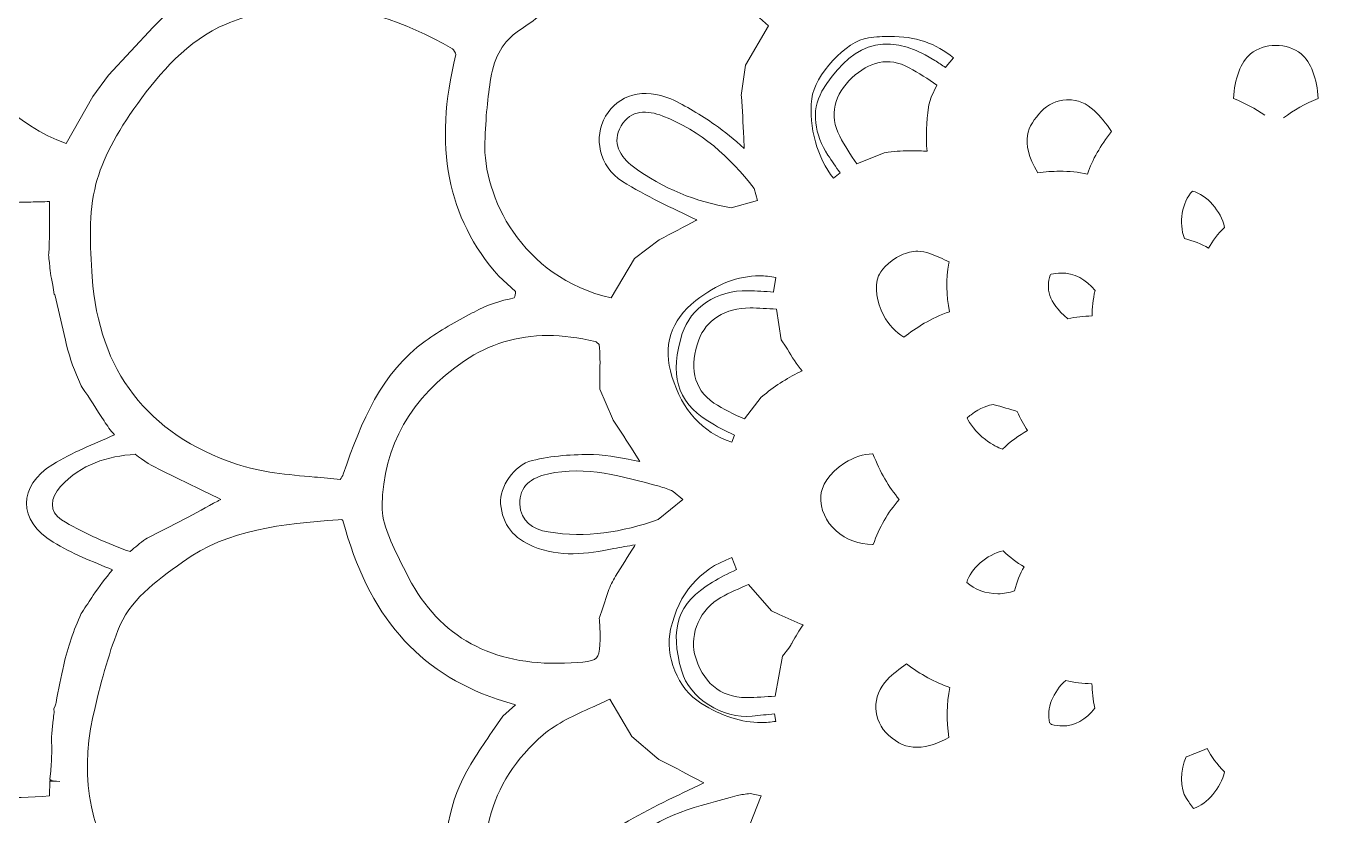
# Model space of a CAD drawing. Extents: x 12 to 8996, y -931 to -69.
# Drawn here: x 4804.4 to 5086.9, y -524.8 to -353.2 of the extents above; entities that cross this region are included whole.
import ezdxf

# ---------------------------------------------------------------- set-up
doc = ezdxf.new("R2010")
doc.units = 0
doc.header["$MEASUREMENT"] = 0
doc.layers.add('Layer 1', color=7, linetype='Continuous')

msp = doc.modelspace()

# ---------------------------------------------------------------- linework, layer by layer
at = {"layer": 'Layer 1', "lineweight": 0}
for points, knots in [([(5491.1, -136.52), (5449.12, -92.73), (5390.98, -68.61), (5327.41, -68.61), (5271.01, -68.61), (5214.99, -87.62), (5169.65, -122.14), (5122.88, -157.75), (5090.64, -207.02), (5076, -265.08), (5061.36, -207.03), (5029.12, -157.77), (4982.34, -122.15), (4937.01, -87.64), (4880.98, -68.62), (4824.59, -68.61), (4824.59, -68.61), (4824.54, -68.61), (4824.54, -68.61), (4760.99, -68.61), (4702.87, -92.72), (4660.89, -136.51), (4612.95, -186.52), (4587.61, -260.36), (4587.61, -350.03), (4587.61, -422.61), (4613.29, -498.34), (4663.94, -575.11), (4704.37, -636.41), (4760.73, -698.52), (4831.45, -759.71), (4951.78, -863.84), (5073.71, -930.15), (5074.92, -930.81), (5074.92, -930.81), (5076, -931.39), (5076, -931.39), (5076, -931.39), (5077.07, -930.81), (5077.07, -930.81), (5078.29, -930.15), (5200.22, -863.84), (5320.55, -759.71), (5391.27, -698.52), (5447.63, -636.41), (5488.06, -575.11), (5538.71, -498.34), (5564.39, -422.61), (5564.39, -350.03), (5564.39, -260.37), (5539.05, -186.54), (5491.1, -136.52)], [0, 0, 0, 0, 1, 1, 1, 2, 2, 2, 3, 3, 3, 4, 4, 4, 5, 5, 5, 6, 6, 6, 7, 7, 7, 8, 8, 8, 9, 9, 9, 10, 10, 10, 11, 11, 11, 12, 12, 12, 13, 13, 13, 14, 14, 14, 15, 15, 15, 16, 16, 16, 17, 17, 17, 17]), ([(4871.59, -277.36), (4871.59, -277.36), (4869.45, -281.87), (4869.45, -281.87), (4869.45, -281.87), (4864.27, -299.13), (4864.27, -299.13), (4864.27, -299.13), (4863.25, -303.63), (4863.25, -303.63), (4863.25, -303.63), (4864.38, -318.36), (4864.38, -318.36), (4864.38, -318.36), (4864.41, -318.43), (4864.41, -318.43), (4861.37, -317.73), (4858.32, -316.96), (4855.21, -316.64), (4852.46, -316.36), (4849.49, -316.63), (4846.81, -317.35), (4840.98, -318.9), (4838.28, -323.65), (4840.8, -329.18), (4842.92, -333.82), (4846.42, -337.85), (4849.43, -342.06), (4849.59, -342.28), (4849.8, -342.48), (4850.02, -342.67), (4848.51, -343.19), (4847.01, -343.79), (4845.6, -344.54), (4843.33, -345.73), (4841.2, -346.85), (4839.03, -347.9), (4839.03, -347.9), (4837.04, -349.21), (4837.04, -349.21), (4835.22, -350.43), (4833.54, -351.87), (4832.04, -353.48), (4832.04, -353.48), (4822.34, -363.95), (4822.34, -363.95), (4822.34, -363.95), (4818.95, -368.56), (4818.95, -368.56), (4818.95, -368.56), (4813.13, -378.82), (4813.13, -378.82), (4791.7, -370.84), (4776.5, -343.1), (4777.57, -323.65), (4777.97, -316.32), (4778.68, -308.78), (4779.3, -302.13), (4780.24, -291.94), (4785.24, -283.33), (4794.57, -275.79), (4804.22, -268), (4816.04, -259.72), (4830.57, -257.35), (4835.28, -256.59), (4839.73, -256.2), (4843.95, -256.2), (4857, -256.2), (4867.88, -259.89), (4877.48, -267.47), (4877.48, -267.47), (4871.59, -277.36), (4871.59, -277.36)], [0, 0, 0, 0, 1, 1, 1, 2, 2, 2, 3, 3, 3, 4, 4, 4, 5, 5, 5, 6, 6, 6, 7, 7, 7, 8, 8, 8, 9, 9, 9, 10, 10, 10, 11, 11, 11, 12, 12, 12, 13, 13, 13, 14, 14, 14, 15, 15, 15, 16, 16, 16, 17, 17, 17, 18, 18, 18, 19, 19, 19, 20, 20, 20, 21, 21, 21, 22, 22, 22, 23, 23, 23, 24, 24, 24, 24]), ([(4960.77, -361.78), (4960.77, -361.78), (4959.85, -368.32), (4959.85, -368.32), (4959.85, -368.32), (4959.87, -368.57), (4959.87, -368.57), (4960.1, -371.45), (4960.23, -374.34), (4960.38, -377.55), (4960.38, -377.55), (4960.49, -379.84), (4960.49, -379.84), (4958.27, -377.96), (4956.24, -376.2), (4954.04, -374.67), (4951.03, -372.58), (4947.87, -370.59), (4944.53, -369.11), (4938.72, -366.54), (4933.04, -368.22), (4930.35, -372.86), (4927.71, -377.41), (4928.84, -383.77), (4934.01, -387.02), (4939.17, -390.25), (4944.75, -392.79), (4950.19, -395.41), (4950.19, -395.41), (4949.99, -395.52), (4949.99, -395.52), (4947.47, -396.87), (4944.75, -398.32), (4942.02, -399.72), (4942.02, -399.72), (4936.64, -403.81), (4936.64, -403.81), (4936.64, -403.81), (4931.58, -412.36), (4931.58, -412.36), (4911.98, -407.88), (4903.71, -390.09), (4904.13, -378.54), (4904.32, -373.09), (4904.74, -368.64), (4905.42, -364.54), (4906.19, -359.9), (4908.22, -356.45), (4911.45, -354.29), (4912.87, -353.34), (4914.26, -352.34), (4915.67, -351.34), (4919.7, -348.46), (4923.86, -345.48), (4928.26, -343.97), (4932.65, -342.46), (4936.87, -341.71), (4940.92, -341.71), (4949.08, -341.71), (4956.53, -344.77), (4963.17, -350.86), (4963.17, -350.86), (4965.77, -353.23), (4965.77, -353.23), (4965.77, -353.23), (4960.77, -361.78), (4960.77, -361.78)], [0, 0, 0, 0, 1, 1, 1, 2, 2, 2, 3, 3, 3, 4, 4, 4, 5, 5, 5, 6, 6, 6, 7, 7, 7, 8, 8, 8, 9, 9, 9, 10, 10, 10, 11, 11, 11, 12, 12, 12, 13, 13, 13, 14, 14, 14, 15, 15, 15, 16, 16, 16, 17, 17, 17, 18, 18, 18, 19, 19, 19, 20, 20, 20, 21, 21, 21, 22, 22, 22, 22]), ([(4819.63, -387.57), (4820.99, -382.32), (4823.96, -376.6), (4828.71, -370.06), (4833.47, -363.53), (4839.46, -356.37), (4847.91, -352.82), (4852.17, -351.03), (4856.59, -349.81), (4860.69, -349.3), (4862.67, -349.06), (4864.65, -348.93), (4866.63, -348.93), (4876.39, -348.93), (4886.23, -351.95), (4897.11, -358.21), (4897.36, -358.4), (4897.75, -359.09), (4897.82, -359.45), (4892.91, -379.47), (4895.88, -394.79), (4907.16, -407.66), (4907.16, -407.66), (4910.8, -410.93), (4910.8, -410.93), (4910.8, -411.43), (4910.69, -411.91), (4910.51, -412.36), (4907.47, -412.94), (4904.53, -413.95), (4901.77, -415.43), (4901.77, -415.43), (4901.4, -415.63), (4901.4, -415.63), (4897.79, -417.57), (4894.38, -419.4), (4891.18, -421.73), (4881.53, -428.77), (4877.4, -439), (4873.36, -450.67), (4873.23, -451.03), (4872.94, -451.51), (4872.7, -451.83), (4870.84, -451.63), (4868.97, -451.46), (4867.09, -451.3), (4861.35, -450.8), (4855.41, -450.28), (4850.14, -448.5), (4830.8, -441.96), (4820.25, -428.27), (4818.8, -407.81), (4818.32, -401.04), (4817.99, -393.9), (4819.63, -387.57)], [0, 0, 0, 0, 1, 1, 1, 2, 2, 2, 3, 3, 3, 4, 4, 4, 5, 5, 5, 6, 6, 6, 7, 7, 7, 8, 8, 8, 9, 9, 9, 10, 10, 10, 11, 11, 11, 12, 12, 12, 13, 13, 13, 14, 14, 14, 15, 15, 15, 16, 16, 16, 17, 17, 17, 18, 18, 18, 18]), ([(5004.33, -362.08), (5004.33, -362.08), (5004.23, -362.28), (5004.23, -362.28), (5003.47, -361.74), (5002.71, -361.21), (5001.93, -360.72), (4990.5, -353.47), (4982.92, -358.12), (4977.38, -367.44), (4974.87, -371.67), (4975.87, -376.96), (4978.66, -381.29), (4979.51, -382.6), (4980.41, -383.89), (4981.32, -385.17), (4981.32, -385.17), (4979.89, -386.34), (4979.89, -386.34), (4976.42, -382), (4974.44, -375.26), (4975.14, -369.09), (4975.74, -363.89), (4982.65, -356.44), (4987.48, -355.81), (4989.09, -355.6), (4990.65, -355.49), (4992.11, -355.49), (4997.68, -355.49), (5002.17, -357), (5005.93, -360.18), (5005.93, -360.18), (5004.33, -362.08), (5004.33, -362.08)], [0, 0, 0, 0, 1, 1, 1, 2, 2, 2, 3, 3, 3, 4, 4, 4, 5, 5, 5, 6, 6, 6, 7, 7, 7, 8, 8, 8, 9, 9, 9, 10, 10, 10, 11, 11, 11, 11]), ([(5073.6, -372.66), (5071.54, -371.21), (5069.28, -369.99), (5066.81, -368.98), (5067, -364.82), (5068.41, -360.96), (5070.49, -359.32), (5072.07, -358.08), (5073.93, -357.45), (5075.97, -357.45), (5078.06, -357.46), (5079.97, -358.11), (5081.51, -359.32), (5083.59, -360.96), (5085, -364.82), (5085.19, -368.98), (5082.41, -370.12), (5079.89, -371.53), (5077.65, -373.21)], [0, 0, 0, 0, 1, 1, 1, 2, 2, 2, 3, 3, 3, 4, 4, 4, 5, 5, 5, 6, 6, 6, 6]), ([(5001.08, -368.73), (5001.08, -368.73), (5000.58, -370.38), (5000.58, -370.38), (5000.58, -370.38), (5000.51, -370.88), (5000.51, -370.88), (5000.04, -374.09), (4999.94, -377.3), (5000.2, -380.48), (4999.14, -380.39), (4998.08, -380.35), (4997.01, -380.35), (4995.26, -380.35), (4993.5, -380.47), (4991.75, -380.69), (4991.75, -380.69), (4990.89, -380.8), (4990.89, -380.8), (4990.89, -380.8), (4984.94, -383.19), (4984.94, -383.19), (4983.59, -381.25), (4982.32, -379.28), (4981.23, -377.21), (4978.86, -372.68), (4980.16, -367.99), (4983.89, -364.5), (4987.54, -361.08), (4991.82, -359.82), (4996.33, -362.31), (4998.4, -363.45), (5000.4, -364.75), (5002.36, -366.11), (5002.36, -366.11), (5001.08, -368.73), (5001.08, -368.73)], [0, 0, 0, 0, 1, 1, 1, 2, 2, 2, 3, 3, 3, 4, 4, 4, 5, 5, 5, 6, 6, 6, 7, 7, 7, 8, 8, 8, 9, 9, 9, 10, 10, 10, 11, 11, 11, 12, 12, 12, 12]), ([(5035.07, -385.42), (5033.09, -385.02), (5031.08, -384.82), (5029.03, -384.82), (5027.47, -384.82), (5025.87, -384.94), (5024.25, -385.17), (5020.19, -378.1), (5022.09, -375.01), (5025.01, -371.84), (5026.46, -370.26), (5028.41, -369.35), (5030.5, -369.27), (5030.5, -369.27), (5030.83, -369.26), (5030.83, -369.26), (5032.9, -369.26), (5034.87, -370.08), (5036.53, -371.62), (5037.86, -372.85), (5039.11, -374.44), (5040.28, -376.15), (5037.84, -379.38), (5036.16, -382.17), (5035.07, -385.42)], [0, 0, 0, 0, 1, 1, 1, 2, 2, 2, 3, 3, 3, 4, 4, 4, 5, 5, 5, 6, 6, 6, 7, 7, 7, 8, 8, 8, 8]), ([(4962.63, -388.56), (4962.63, -388.56), (4963.36, -391.18), (4963.36, -391.18), (4963.36, -391.18), (4957.64, -392.74), (4957.64, -392.74), (4949.95, -391.48), (4942.83, -388.59), (4936.39, -383.85), (4933.51, -381.74), (4931.61, -378.59), (4933.73, -374.97), (4935.83, -371.39), (4939.46, -371.52), (4942.78, -372.81), (4951.09, -376.05), (4957.36, -381.7), (4962.63, -388.56)], [0, 0, 0, 0, 1, 1, 1, 2, 2, 2, 3, 3, 3, 4, 4, 4, 5, 5, 5, 6, 6, 6, 6]), ([(5061.36, -401.52), (5059.81, -400.65), (5058.08, -399.92), (5056.13, -399.45), (5054.87, -396.04), (5055.59, -391.57), (5057.88, -389.14), (5061.03, -389.92), (5064.07, -393.48), (5064.85, -397.02), (5063.4, -398.43), (5062.27, -399.96), (5061.36, -401.52)], [0, 0, 0, 0, 1, 1, 1, 2, 2, 2, 3, 3, 3, 4, 4, 4, 4]), ([(4739.91, -448.38), (4743.29, -433.63), (4749.71, -421.14), (4758.99, -411.28), (4768.47, -401.2), (4779.88, -394.86), (4792.91, -392.43), (4796.9, -391.69), (4801.07, -391.6), (4805.47, -391.51), (4806.8, -391.48), (4808.15, -391.45), (4809.51, -391.4), (4809.51, -391.99), (4809.52, -392.57), (4809.52, -393.14), (4809.56, -396.62), (4809.59, -399.64), (4809.36, -402.66), (4809.36, -402.66), (4809.32, -403.06), (4809.32, -403.06), (4809.32, -403.06), (4809.35, -403.37), (4809.35, -403.37), (4809.36, -403.45), (4809.37, -403.54), (4809.37, -403.63), (4809.37, -403.63), (4809.37, -403.77), (4809.37, -403.77), (4809.37, -403.77), (4809.49, -404.73), (4809.49, -404.73), (4809.54, -405.11), (4809.59, -405.49), (4809.62, -405.86), (4809.68, -406.53), (4809.76, -407.33), (4809.96, -408.14), (4810.08, -408.63), (4810.18, -409.11), (4810.24, -409.61), (4810.24, -409.61), (4810.53, -411.6), (4810.53, -411.6), (4810.53, -411.6), (4810.72, -411.6), (4810.72, -411.6), (4810.72, -411.6), (4812.98, -421.58), (4812.98, -421.58), (4813.63, -424.49), (4814.59, -427.35), (4815.81, -430.08), (4815.81, -430.08), (4816.42, -431.45), (4816.42, -431.45), (4816.42, -431.45), (4816.62, -431.81), (4816.62, -431.81), (4818.25, -434.19), (4819.8, -436.62), (4821.38, -439.1), (4822.06, -440.17), (4822.81, -441.18), (4823.64, -442.14), (4819.06, -444.19), (4814.4, -445.97), (4810.25, -448.55), (4802.57, -453.31), (4802.6, -460.7), (4810.34, -465.47), (4814.34, -467.94), (4818.84, -469.62), (4823.23, -471.5), (4821.7, -473.24), (4820.28, -475.07), (4819.02, -477.02), (4818.23, -478.23), (4817.42, -479.47), (4816.6, -480.69), (4816.6, -480.69), (4816.42, -481.01), (4816.42, -481.01), (4814.77, -484.59), (4813.49, -488.34), (4812.62, -492.15), (4812.03, -494.74), (4811.42, -497.51), (4810.96, -500.33), (4810.88, -500.79), (4810.8, -501.03), (4810.74, -501.15), (4810.74, -501.15), (4810.5, -501.63), (4810.5, -501.63), (4810.5, -501.63), (4810.53, -502.5), (4810.53, -502.5), (4810.46, -503.03), (4810.4, -503.58), (4810.31, -504.24), (4810.27, -504.72), (4810.22, -505.19), (4810.17, -505.67), (4810.11, -506.2), (4810.06, -506.73), (4810.01, -507.28), (4810.01, -507.28), (4809.97, -507.6), (4809.97, -507.6), (4809.97, -507.6), (4809.99, -509.09), (4809.99, -509.09), (4810.01, -510.7), (4810.03, -512.21), (4809.92, -513.73), (4809.87, -514.4), (4809.81, -515.07), (4809.74, -515.78), (4809.74, -515.78), (4809.63, -516.96), (4809.63, -516.96), (4809.63, -516.96), (4809.64, -516.96), (4809.64, -516.96), (4809.64, -516.96), (4809.61, -517.2), (4809.61, -517.2), (4809.61, -517.2), (4809.98, -517.24), (4809.98, -517.24), (4809.98, -517.24), (4809.61, -517.26), (4809.61, -517.26), (4809.61, -517.26), (4811.75, -517.47), (4811.75, -517.47), (4811.75, -517.47), (4809.62, -517.41), (4809.62, -517.41), (4809.62, -517.41), (4809.54, -520.61), (4809.54, -520.61), (4792.9, -522.42), (4777.82, -517.38), (4763.54, -505.28), (4751.63, -495.21), (4743.96, -481.43), (4739.38, -461.94), (4738.3, -457.34), (4739.07, -452.03), (4739.91, -448.38)], [0, 0, 0, 0, 1, 1, 1, 2, 2, 2, 3, 3, 3, 4, 4, 4, 5, 5, 5, 6, 6, 6, 7, 7, 7, 8, 8, 8, 9, 9, 9, 10, 10, 10, 11, 11, 11, 12, 12, 12, 13, 13, 13, 14, 14, 14, 15, 15, 15, 16, 16, 16, 17, 17, 17, 18, 18, 18, 19, 19, 19, 20, 20, 20, 21, 21, 21, 22, 22, 22, 23, 23, 23, 24, 24, 24, 25, 25, 25, 26, 26, 26, 27, 27, 27, 28, 28, 28, 29, 29, 29, 30, 30, 30, 31, 31, 31, 32, 32, 32, 33, 33, 33, 34, 34, 34, 35, 35, 35, 36, 36, 36, 37, 37, 37, 38, 38, 38, 39, 39, 39, 40, 40, 40, 41, 41, 41, 42, 42, 42, 43, 43, 43, 44, 44, 44, 45, 45, 45, 46, 46, 46, 47, 47, 47, 48, 48, 48, 49, 49, 49, 50, 50, 50, 51, 51, 51, 51]), ([(4995.17, -420.92), (4993.43, -419.85), (4991.89, -418.2), (4990.77, -416.13), (4989.17, -413.18), (4988.77, -410.06), (4989.67, -407.55), (4989.97, -406.71), (4991.63, -404.41), (4994.58, -403.05), (4995.8, -402.49), (4997.01, -402.21), (4998.18, -402.21), (4999.07, -402.21), (4999.93, -402.37), (5000.79, -402.7), (5002.29, -403.28), (5003.7, -403.89), (5005.01, -404.54), (5005.01, -404.54), (5004.96, -404.77), (5004.96, -404.77), (5004.3, -408.29), (5004.35, -411.8), (5005.11, -415.36), (5001.08, -416.75), (4997.79, -418.85), (4995.17, -420.92)], [0, 0, 0, 0, 1, 1, 1, 2, 2, 2, 3, 3, 3, 4, 4, 4, 5, 5, 5, 6, 6, 6, 7, 7, 7, 8, 8, 8, 9, 9, 9, 9]), ([(4966.87, -411.09), (4965.01, -410.96), (4963.15, -410.85), (4961.29, -410.8), (4954.52, -410.65), (4948.82, -414.53), (4947.02, -420.13), (4944.24, -428.82), (4945.78, -434.87), (4952.59, -439.12), (4954.43, -440.27), (4956.38, -441.27), (4958.35, -442.22), (4958.35, -442.22), (4957.77, -443.71), (4957.77, -443.71), (4951.22, -441.47), (4947.12, -436.91), (4944.77, -429.45), (4942.7, -422.92), (4944.5, -417.21), (4949.95, -412.94), (4954.58, -409.32), (4959.1, -407.56), (4963.79, -407.56), (4964.96, -407.56), (4966.15, -407.68), (4967.36, -407.9), (4967.36, -407.9), (4966.86, -411.04), (4966.86, -411.04), (4966.86, -411.04), (4966.87, -411.09), (4966.87, -411.09)], [0, 0, 0, 0, 1, 1, 1, 2, 2, 2, 3, 3, 3, 4, 4, 4, 5, 5, 5, 6, 6, 6, 7, 7, 7, 8, 8, 8, 9, 9, 9, 10, 10, 10, 11, 11, 11, 11]), ([(5026.95, -407.38), (5027.02, -407.32), (5027.09, -407.26), (5027.15, -407.21), (5027.86, -407.04), (5028.58, -406.95), (5029.29, -406.95), (5032.16, -406.95), (5034.83, -408.35), (5036.71, -410.77), (5036.27, -412.69), (5036.08, -414.53), (5036.07, -416.29), (5034.27, -416.3), (5032.5, -416.5), (5030.77, -416.89), (5026.26, -413.03), (5026.17, -410.37), (5026.95, -407.38)], [0, 0, 0, 0, 1, 1, 1, 2, 2, 2, 3, 3, 3, 4, 4, 4, 5, 5, 5, 6, 6, 6, 6]), ([(4968.51, -421.44), (4968.51, -421.44), (4969.61, -423.09), (4969.61, -423.09), (4969.69, -423.21), (4969.77, -423.34), (4969.85, -423.49), (4970.8, -425.2), (4971.89, -426.77), (4973.05, -428.23), (4970.17, -429.57), (4967.43, -431.3), (4964.8, -433.43), (4964.8, -433.43), (4964.19, -433.92), (4964.19, -433.92), (4964.19, -433.92), (4960.53, -438.65), (4960.53, -438.65), (4958.2, -437.67), (4955.94, -436.59), (4953.88, -435.21), (4949.3, -432.15), (4948.58, -427.01), (4950.59, -421.51), (4952.16, -417.24), (4956.4, -414.47), (4961.74, -414.54), (4963.65, -414.56), (4965.56, -414.67), (4967.46, -414.82), (4967.46, -414.82), (4968.51, -421.44), (4968.51, -421.44)], [0, 0, 0, 0, 1, 1, 1, 2, 2, 2, 3, 3, 3, 4, 4, 4, 5, 5, 5, 6, 6, 6, 7, 7, 7, 8, 8, 8, 9, 9, 9, 10, 10, 10, 11, 11, 11, 11]), ([(4928.09, -421.82), (4928.33, -421.9), (4928.8, -422.26), (4928.99, -422.52), (4929.19, -424.51), (4929.15, -426.6), (4929.12, -428.81), (4929.1, -429.76), (4929.08, -430.73), (4929.08, -431.73), (4929.08, -431.73), (4929.08, -432.2), (4929.08, -432.2), (4929.08, -432.2), (4931.84, -438.58), (4931.84, -438.58), (4931.84, -438.58), (4932.04, -438.94), (4932.04, -438.94), (4933.55, -441.21), (4935.02, -443.52), (4936.56, -445.97), (4936.56, -445.97), (4937.83, -447.95), (4937.83, -447.95), (4934.42, -447.29), (4931.08, -446.54), (4927.72, -446.44), (4923.27, -446.31), (4918.7, -446.7), (4914.38, -447.72), (4910.44, -448.64), (4907.32, -453.49), (4907.56, -457.12), (4907.87, -461.69), (4910.56, -464.72), (4914.62, -466.41), (4920.36, -468.79), (4926.26, -468.09), (4932.16, -466.87), (4933.67, -466.56), (4935.22, -466.3), (4936.8, -466.04), (4936.8, -466.04), (4936.61, -466.34), (4936.61, -466.34), (4935.22, -468.58), (4933.88, -470.74), (4932.53, -472.86), (4931.86, -473.91), (4931.33, -475.03), (4930.93, -476.19), (4930.93, -476.19), (4929.66, -479.99), (4929.66, -479.99), (4929.66, -479.99), (4929.04, -481.82), (4929.04, -481.82), (4929.04, -481.82), (4928.99, -481.98), (4928.99, -481.98), (4928.99, -481.98), (4929.06, -482.4), (4929.06, -482.4), (4929.22, -486.66), (4929.26, -489.73), (4928.39, -490.65), (4927.48, -491.61), (4924.14, -491.73), (4919.87, -491.79), (4904.53, -491.96), (4893.45, -485.33), (4886.93, -471.94), (4886.93, -471.94), (4885.97, -470.01), (4885.97, -470.01), (4883.89, -465.82), (4881.73, -461.49), (4881.8, -457.6), (4882.03, -444.56), (4888.05, -433.94), (4899.69, -426.05), (4905.12, -422.37), (4911.12, -420.54), (4917.82, -420.54), (4921.07, -420.54), (4924.49, -420.97), (4928.09, -421.82)], [0, 0, 0, 0, 1, 1, 1, 2, 2, 2, 3, 3, 3, 4, 4, 4, 5, 5, 5, 6, 6, 6, 7, 7, 7, 8, 8, 8, 9, 9, 9, 10, 10, 10, 11, 11, 11, 12, 12, 12, 13, 13, 13, 14, 14, 14, 15, 15, 15, 16, 16, 16, 17, 17, 17, 18, 18, 18, 19, 19, 19, 20, 20, 20, 21, 21, 21, 22, 22, 22, 23, 23, 23, 24, 24, 24, 25, 25, 25, 26, 26, 26, 27, 27, 27, 28, 28, 28, 29, 29, 29, 29]), ([(5016.61, -445.26), (5015.67, -444.95), (5014.38, -444.32), (5012.91, -443.17), (5010.76, -441.51), (5009.45, -439.64), (5008.9, -438.49), (5009.13, -438.27), (5009.42, -438.02), (5009.77, -437.75), (5011.7, -436.28), (5013.78, -435.6), (5014.59, -435.53), (5016.56, -436.06), (5018.25, -436.55), (5019.8, -437.03), (5019.8, -437.05), (5019.81, -437.07), (5019.82, -437.09), (5020.47, -438.56), (5021.23, -439.93), (5022.04, -441.21), (5020.17, -442.23), (5018.31, -443.53), (5016.61, -445.26)], [0, 0, 0, 0, 1, 1, 1, 2, 2, 2, 3, 3, 3, 4, 4, 4, 5, 5, 5, 6, 6, 6, 7, 7, 7, 8, 8, 8, 8]), ([(4988.53, -465.97), (4988.53, -465.97), (4988.38, -465.97), (4988.38, -465.97), (4985.42, -465.97), (4982.6, -464.92), (4980.45, -463.01), (4978.21, -461.02), (4976.99, -458.27), (4977.11, -455.46), (4977.19, -453.45), (4978.84, -450.42), (4982.34, -448.22), (4984.34, -446.96), (4986.47, -446.27), (4988.32, -446.27), (4988.37, -446.27), (4988.41, -446.27), (4988.46, -446.27), (4989.99, -450.24), (4991.83, -453.46), (4994.18, -456.18), (4991.67, -459.02), (4989.78, -462.29), (4988.53, -465.97)], [0, 0, 0, 0, 1, 1, 1, 2, 2, 2, 3, 3, 3, 4, 4, 4, 5, 5, 5, 6, 6, 6, 7, 7, 7, 8, 8, 8, 8]), ([(4828.15, -446.36), (4829.98, -447.77), (4831.95, -448.99), (4834.02, -449.98), (4834.02, -449.98), (4835.29, -450.58), (4835.29, -450.58), (4836.01, -450.92), (4836.75, -451.27), (4837.57, -451.68), (4840.76, -453.27), (4843.96, -454.81), (4846.77, -456.16), (4846.54, -456.28), (4846.31, -456.41), (4846.08, -456.53), (4841.4, -459.07), (4836.1, -461.94), (4830.73, -464.56), (4830.73, -464.56), (4830.35, -464.79), (4830.35, -464.79), (4829.22, -465.65), (4828.14, -466.56), (4827.09, -467.51), (4826.73, -467.42), (4826.37, -467.33), (4826.05, -467.2), (4821.29, -465.3), (4816.48, -463.32), (4812.15, -460.62), (4809.41, -458.91), (4809.66, -455.84), (4811.95, -453.33), (4816.37, -448.51), (4822.15, -446.77), (4828.15, -446.36)], [0, 0, 0, 0, 1, 1, 1, 2, 2, 2, 3, 3, 3, 4, 4, 4, 5, 5, 5, 6, 6, 6, 7, 7, 7, 8, 8, 8, 9, 9, 9, 10, 10, 10, 11, 11, 11, 12, 12, 12, 12]), ([(4941.98, -453.32), (4943.01, -453.59), (4944.02, -453.98), (4945.05, -454.42), (4945.05, -454.42), (4947.16, -456.18), (4947.16, -456.18), (4947.16, -456.18), (4941.79, -460.56), (4941.79, -460.56), (4933.92, -463.31), (4926.16, -464.6), (4917.9, -463.24), (4914.48, -462.68), (4911.89, -460.94), (4911.73, -457.23), (4911.56, -453.26), (4914.27, -451.43), (4917.76, -450.65), (4926.12, -448.79), (4934.06, -451.2), (4941.98, -453.32)], [0, 0, 0, 0, 1, 1, 1, 2, 2, 2, 3, 3, 3, 4, 4, 4, 5, 5, 5, 6, 6, 6, 7, 7, 7, 7]), ([(4838.42, -469.8), (4848.54, -462.52), (4860.05, -461.58), (4872.24, -460.59), (4872.24, -460.59), (4872.96, -460.53), (4872.96, -460.53), (4873.06, -460.59), (4873.19, -460.69), (4873.28, -460.78), (4878.84, -481.4), (4889.48, -493.73), (4906.81, -499.6), (4906.81, -499.6), (4910.77, -500.83), (4910.77, -500.83), (4910.77, -500.83), (4908.03, -503.29), (4908.03, -503.29), (4908.03, -503.29), (4905.73, -506.61), (4905.73, -506.61), (4904.39, -508.61), (4903.19, -510.42), (4902, -512.23), (4896.78, -520.22), (4894.78, -528.92), (4896.06, -538.11), (4896.06, -538.11), (4896.44, -540.84), (4896.44, -540.84), (4897, -544.81), (4897.58, -548.92), (4897.93, -552.9), (4897.92, -553.22), (4897.53, -553.93), (4897.29, -554.11), (4882.69, -562.9), (4867.86, -565.47), (4853.21, -561.73), (4849.01, -560.65), (4844.25, -557.96), (4839.47, -553.93), (4834.67, -549.89), (4830.58, -544.74), (4826.63, -539.76), (4818.52, -529.56), (4815.94, -517.34), (4818.97, -503.44), (4820.56, -496.18), (4822.32, -490.03), (4824.37, -484.65), (4826.85, -478.14), (4832.45, -474.11), (4838.42, -469.8)], [0, 0, 0, 0, 1, 1, 1, 2, 2, 2, 3, 3, 3, 4, 4, 4, 5, 5, 5, 6, 6, 6, 7, 7, 7, 8, 8, 8, 9, 9, 9, 10, 10, 10, 11, 11, 11, 12, 12, 12, 13, 13, 13, 14, 14, 14, 15, 15, 15, 16, 16, 16, 17, 17, 17, 18, 18, 18, 18]), ([(4967.34, -504.43), (4966.28, -504.61), (4965.22, -504.69), (4964.16, -504.69), (4959.97, -504.69), (4955.68, -503.31), (4951.05, -500.46), (4946.13, -497.44), (4943.12, -490.06), (4944.49, -484.35), (4946.36, -476.53), (4950.63, -471.49), (4957.77, -468.82), (4957.77, -468.82), (4958.78, -471.44), (4958.78, -471.44), (4957.01, -472.28), (4955.25, -473.16), (4953.58, -474.17), (4945.87, -478.81), (4944.27, -484.19), (4946.89, -493.52), (4948.52, -499.33), (4955.87, -504.03), (4962.23, -503.29), (4963.83, -503.1), (4965.46, -502.96), (4967.08, -502.81), (4967.08, -502.81), (4967.34, -504.43), (4967.34, -504.43)], [0, 0, 0, 0, 1, 1, 1, 2, 2, 2, 3, 3, 3, 4, 4, 4, 5, 5, 5, 6, 6, 6, 7, 7, 7, 8, 8, 8, 9, 9, 9, 10, 10, 10, 10]), ([(5008.85, -474.22), (5009.59, -471.27), (5013.28, -468.13), (5016.73, -467.33), (5018.16, -468.77), (5019.71, -469.9), (5021.29, -470.81), (5020.41, -472.35), (5019.68, -474.09), (5019.21, -476.03), (5018.1, -476.46), (5016.88, -476.68), (5015.6, -476.68), (5013, -476.68), (5010.56, -475.78), (5008.85, -474.22)], [0, 0, 0, 0, 1, 1, 1, 2, 2, 2, 3, 3, 3, 4, 4, 4, 5, 5, 5, 5]), ([(4970.92, -487.31), (4970.79, -487.55), (4970.66, -487.76), (4970.47, -488.05), (4970.37, -488.21), (4970.26, -488.35), (4970.15, -488.5), (4970.15, -488.5), (4968.82, -490.23), (4968.82, -490.23), (4968.82, -490.23), (4967.22, -498.97), (4967.22, -498.97), (4965.15, -499), (4963.07, -499.29), (4960.99, -499.26), (4955.12, -499.18), (4951.39, -495.97), (4949.71, -489.73), (4948.57, -485.52), (4951.02, -479.87), (4955.39, -477.49), (4957.34, -476.43), (4959.38, -475.52), (4961.43, -474.65), (4961.43, -474.65), (4966.43, -480.37), (4966.43, -480.37), (4966.43, -480.37), (4968.07, -481.17), (4968.07, -481.17), (4969.81, -482.02), (4971.55, -482.78), (4973.28, -483.47), (4972.43, -484.66), (4971.62, -485.93), (4970.92, -487.31)], [0, 0, 0, 0, 1, 1, 1, 2, 2, 2, 3, 3, 3, 4, 4, 4, 5, 5, 5, 6, 6, 6, 7, 7, 7, 8, 8, 8, 9, 9, 9, 10, 10, 10, 11, 11, 11, 12, 12, 12, 12]), ([(5004.96, -507.93), (5002.93, -509.07), (5000.45, -510.07), (4998.01, -510.07), (4995.78, -510.07), (4993.82, -509.24), (4991.86, -507.45), (4990.13, -505.87), (4989.14, -503.77), (4989.07, -501.54), (4989, -499.3), (4989.87, -497.11), (4991.53, -495.39), (4992.76, -494.11), (4994.26, -492.96), (4995.74, -491.95), (4998.81, -494.23), (5001.94, -495.93), (5005.16, -497.06), (5004.43, -500.61), (5004.36, -504.22), (5004.96, -507.93)], [0, 0, 0, 0, 1, 1, 1, 2, 2, 2, 3, 3, 3, 4, 4, 4, 5, 5, 5, 6, 6, 6, 7, 7, 7, 7]), ([(5030.37, -495.55), (5032.18, -496.01), (5034.05, -496.24), (5035.96, -496.24), (5035.96, -496.24), (5036.05, -496.24), (5036.05, -496.24), (5036.07, -497.94), (5036.25, -499.72), (5036.68, -501.55), (5034.68, -504.13), (5032.3, -505.43), (5029.6, -505.43), (5028.85, -505.43), (5028.07, -505.33), (5027.26, -505.13), (5027.13, -505.02), (5026.97, -504.87), (5026.85, -504.73), (5026.09, -501.69), (5027.57, -497.93), (5030.37, -495.55)], [0, 0, 0, 0, 1, 1, 1, 2, 2, 2, 3, 3, 3, 4, 4, 4, 5, 5, 5, 6, 6, 6, 7, 7, 7, 7]), ([(4916.83, -507.35), (4919.78, -504.8), (4923.55, -503.11), (4927.55, -501.31), (4928.77, -500.76), (4930.03, -500.19), (4931.27, -499.6), (4931.27, -499.6), (4936.09, -507.73), (4936.09, -507.73), (4936.09, -507.73), (4941.49, -512.39), (4941.49, -512.39), (4941.49, -512.39), (4941.96, -512.7), (4941.96, -512.7), (4944.67, -514.05), (4947.33, -515.49), (4949.86, -516.85), (4949.86, -516.85), (4951.67, -517.82), (4951.67, -517.82), (4945.83, -520.66), (4939.83, -523.31), (4934.27, -526.7), (4929.05, -529.9), (4927.73, -536.25), (4930.12, -540.8), (4932.55, -545.43), (4937.14, -547.2), (4944.33, -544.72), (4949.12, -543.07), (4953.21, -539.34), (4957.55, -536.43), (4958.6, -535.73), (4959.57, -534.88), (4960.55, -534.01), (4960.55, -534.21), (4960.54, -534.4), (4960.53, -534.6), (4960.53, -534.6), (4960.45, -534.61), (4960.45, -534.61), (4960.45, -534.61), (4960.48, -536.33), (4960.48, -536.33), (4960.46, -537.74), (4960.46, -539.14), (4960.47, -540.36), (4960.47, -540.36), (4960.44, -540.37), (4960.44, -540.37), (4960.44, -540.37), (4960.49, -541.37), (4960.49, -541.37), (4960.52, -542.61), (4960.57, -543.58), (4960.63, -544.09), (4960.94, -548.76), (4962.35, -553.36), (4964.73, -557.4), (4964.73, -557.4), (4965.79, -559.21), (4965.79, -559.21), (4952.97, -573.37), (4931.87, -573.39), (4919.69, -564.26), (4918.73, -563.55), (4917.76, -562.85), (4916.79, -562.17), (4911.98, -558.75), (4907.44, -555.52), (4905.93, -549.68), (4901.26, -531.54), (4904.83, -517.7), (4916.83, -507.35)], [0, 0, 0, 0, 1, 1, 1, 2, 2, 2, 3, 3, 3, 4, 4, 4, 5, 5, 5, 6, 6, 6, 7, 7, 7, 8, 8, 8, 9, 9, 9, 10, 10, 10, 11, 11, 11, 12, 12, 12, 13, 13, 13, 14, 14, 14, 15, 15, 15, 16, 16, 16, 17, 17, 17, 18, 18, 18, 19, 19, 19, 20, 20, 20, 21, 21, 21, 22, 22, 22, 23, 23, 23, 24, 24, 24, 25, 25, 25, 25]), ([(5058.1, -523.34), (5057.59, -522.7), (5056.92, -521.73), (5056.55, -521.19), (5055.17, -519.18), (5055.2, -514.85), (5056.53, -512.14), (5058.3, -511.47), (5059.76, -510.89), (5061.04, -510.3), (5062, -512.06), (5063.24, -513.8), (5064.85, -515.41), (5064.09, -518.86), (5061.13, -522.38), (5058.1, -523.34)], [0, 0, 0, 0, 1, 1, 1, 2, 2, 2, 3, 3, 3, 4, 4, 4, 5, 5, 5, 5]), ([(4947.05, -539.32), (4945.28, -540.42), (4943.22, -541.31), (4941.18, -541.7), (4938.11, -542.29), (4934.51, -541.96), (4933.69, -538.57), (4933.14, -536.3), (4934, -532.7), (4935.62, -531.06), (4941.93, -524.61), (4950.64, -522.84), (4958.97, -520.58), (4959.86, -520.34), (4960.79, -520.21), (4961.76, -520.11), (4961.76, -520.11), (4964.18, -520.6), (4964.18, -520.6), (4964.18, -520.6), (4961.63, -527.08), (4961.63, -527.08), (4957.3, -531.98), (4952.44, -535.94), (4947.05, -539.32)], [0, 0, 0, 0, 1, 1, 1, 2, 2, 2, 3, 3, 3, 4, 4, 4, 5, 5, 5, 6, 6, 6, 7, 7, 7, 8, 8, 8, 8])]:
    msp.add_open_spline(points, degree=3, knots=knots, dxfattribs=at)

doc.saveas('drawing.dxf')
